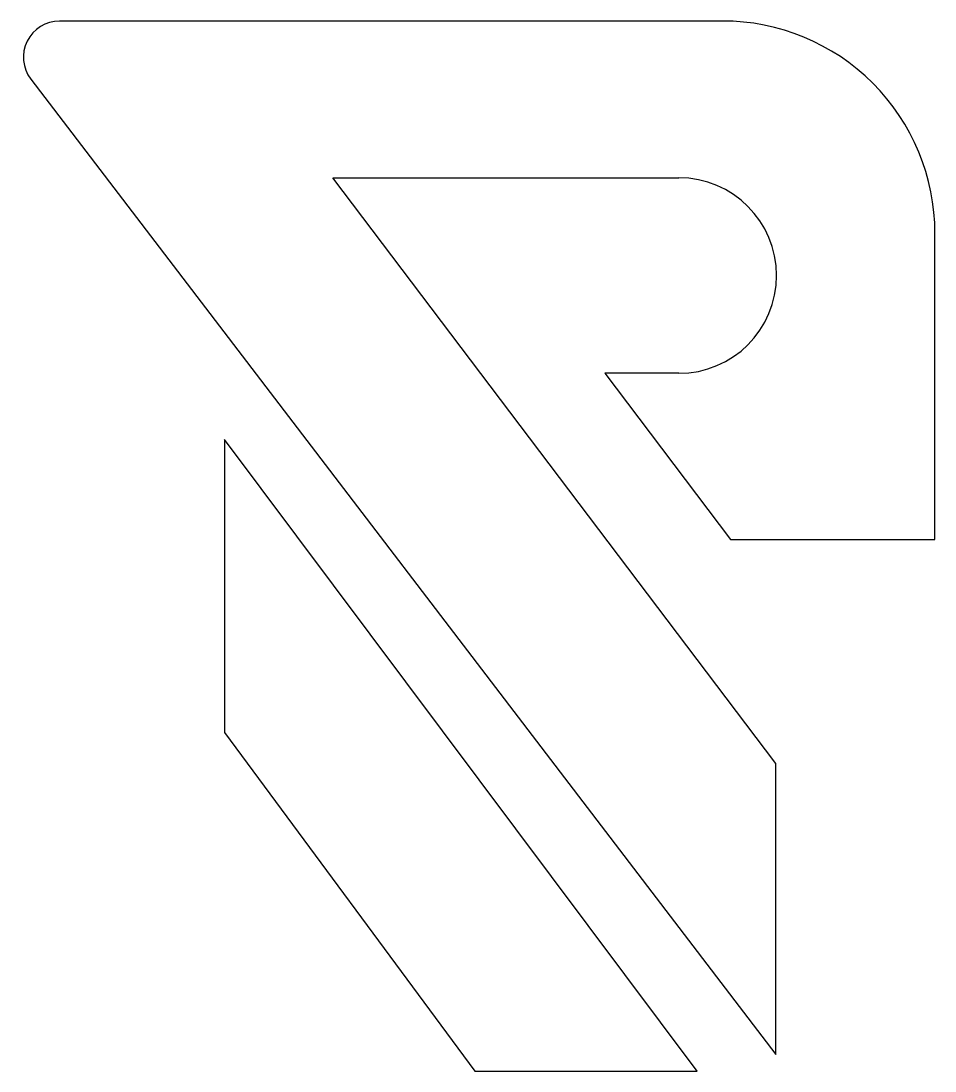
# Model space of a CAD drawing. Extents: x 18 to 762, y 20 to 875.
import ezdxf

# ---------------------------------------------------------------- set-up
doc = ezdxf.new("R2010")
doc.units = 0
doc.layers.get('0').update_dxf_attribs({"linetype": 'CONTINUOUS'})

msp = doc.modelspace()

# ---------------------------------------------------------------- linework, layer by layer
at = {"color": 7}
for points in [[(588.997245, 874.750462), (49.257891, 874.750462)], [(25.864121, 827.445011), (632.422906, 33.37619), (632.422906, 270.167097), (271.660847, 747.071549), (553.332104, 747.071549)], [(553.332104, 587.879335), (493.156013, 587.879335), (595.522785, 452.557692), (761.842596, 452.557692), (761.842596, 701.904178)]]:
    msp.add_lwpolyline(points, dxfattribs=at)
msp.add_lwpolyline([(568.387585, 19.819344), (183.458605, 533.945504), (183.458605, 295.529748), (387.24415, 19.819344)], close=True, dxfattribs=at)
for points in [[(49.258031, 874.750172), (38.060715, 874.750171), (27.832881, 868.397828), (22.86948, 858.36067)], [(711.217257, 824.124824), (678.802394, 856.539689), (634.838405, 874.750171), (588.996865, 874.750172)], [(22.86948, 858.36067), (17.90608, 848.323513), (19.06659, 836.339604), (25.863681, 827.441321)], [(761.842596, 701.904428), (761.842598, 747.745968), (743.632119, 791.709959), (711.217257, 824.124824)], [(632.928364, 667.475217), (632.928364, 711.434929), (597.291977, 747.071318), (553.332264, 747.071319)], [(553.332264, 587.879115), (597.291977, 587.879116), (632.928364, 623.515505), (632.928364, 667.475217)]]:
    msp.add_open_spline(points, degree=3, dxfattribs=at)

doc.saveas('drawing.dxf')
